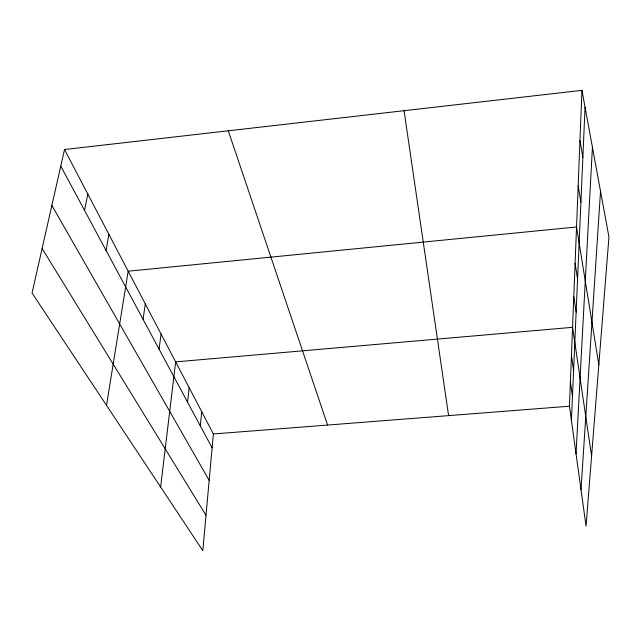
<?xml version="1.0" encoding="UTF-8"?>
<svg xmlns="http://www.w3.org/2000/svg" width="641" height="641" viewBox="0 0 641 641"><rect width="100%" height="100%" fill="white"/><g stroke="black" fill="none" stroke-linecap="round" stroke-linejoin="round"><path stroke-width="0.96" d="M581.948 90.357L608.95 236.994L586.042 526.133L569.448 406.202L581.948 90.357L64.509 149.529L32.05 293.009L202.804 550.643L213.373 433.965L64.509 149.529M571.419 420.456L585.049 107.207M576.035 453.812L592.42 147.238M581.002 489.716L600.529 191.274M200.28 425.832L201.691 411.634M187.565 402.171L189.151 387.677M160.627 487L175.65 361.885L572.573 327.327L591.603 455.967M159.088 349.161L161.083 334.049M143.063 319.338L145.315 303.922M106.518 405.368L128.192 271.199L576.539 226.978L598.83 364.769M106.045 250.431L108.93 234.406M84.516 210.352L87.801 194.031M213.373 433.965L569.448 406.202M42.122 248.492L206.009 515.284M51.865 205.432L209.174 480.373M60.759 166.123L212.115 447.867M228.284 130.804L327.591 425.055M579.961 140.595L582.877 157.221M578.166 185.906L580.914 202.268M575.105 263.331L577.573 279.107M573.783 296.663L576.139 312.135M404.062 110.701L448.604 415.624M571.452 355.643L573.599 370.498M570.41 381.86L572.469 396.41"/></g></svg>
